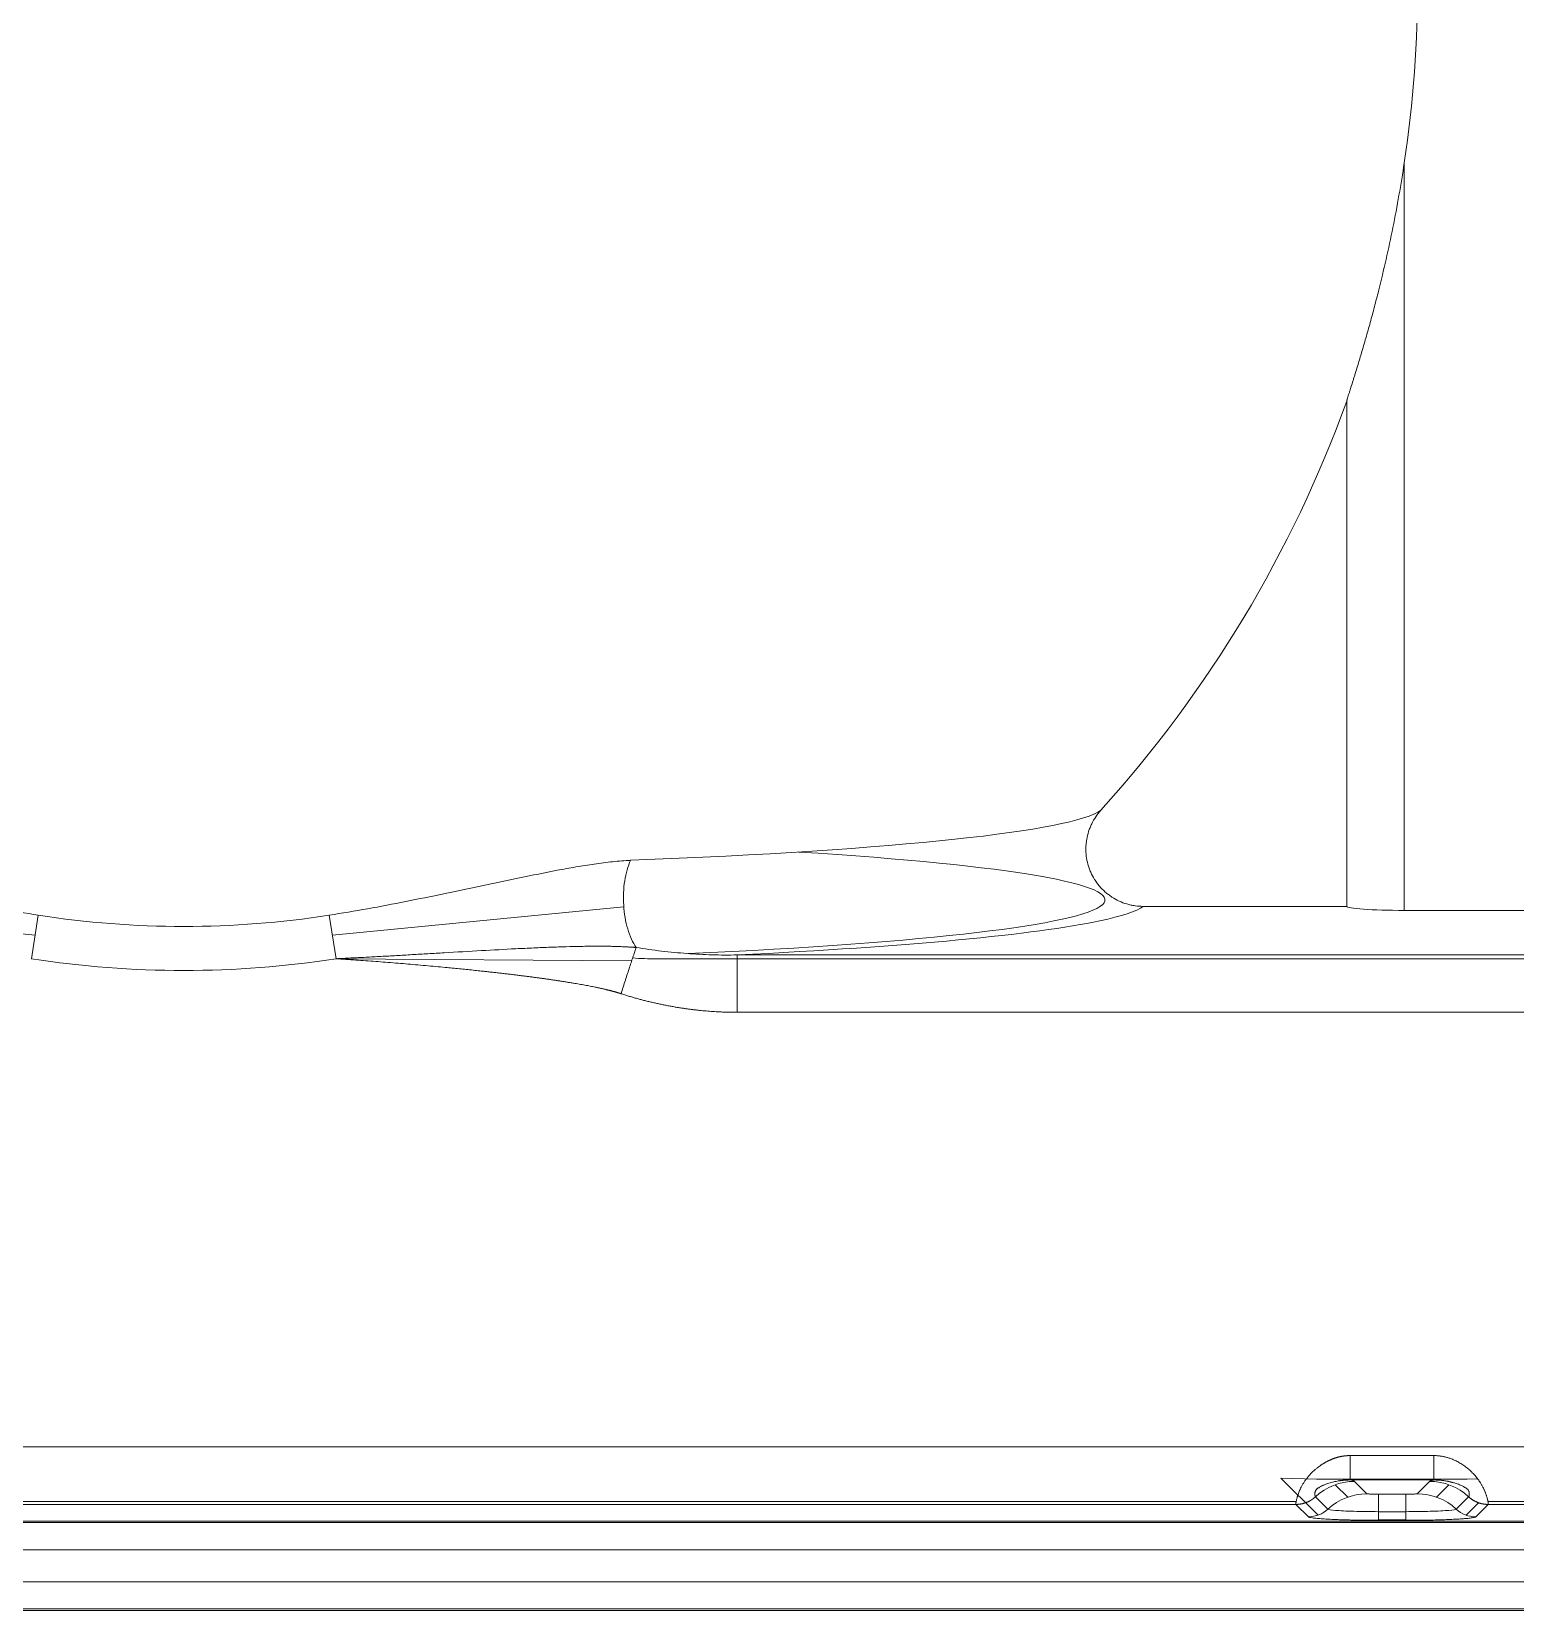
# Model space of a CAD drawing. Header units: millimetres. Extents: x 409 to 2276, y 1039 to 1674.
# Drawn here: x 1700.48 to 1726.27, y 1388.84 to 1416.27 of the extents above; entities that cross this region are included whole.
import ezdxf

# ---------------------------------------------------------------- set-up
doc = ezdxf.new("R2010")
doc.units = ezdxf.units.MM
doc.layers.add('粗实线层', color=7, linetype='Continuous', lineweight=35)

msp = doc.modelspace()

# ---------------------------------------------------------------- linework, layer by layer
at = {"layer": '粗实线层', "lineweight": 20}
for p, q in [((1724.338, 1413.99), (1724.338, 1401)), ((1723.338, 1409.848), (1723.338, 1401.07)), ((1700.544, 1400.569), (1695.479, 1401.065)), ((1700.598, 1400.917), (1700.481, 1400.161)), ((1705.654, 1400.917), (1705.772, 1400.161)), ((1710.774, 1401.061), (1705.709, 1400.569)), ((1723.338, 1401.07), (1719.803, 1401.07)), ((1726.838, 1401), (1724.338, 1401)), ((1705.775, 1400.161), (1710.911, 1400.124)), ((1711.338, 1400.161), (1729.468, 1400.161)), ((1729.468, 1400.226), (1712.744, 1400.226)), ((1729.468, 1399.229), (1712.744, 1399.229)), ((1687.467, 1391.677), (1729.468, 1391.677)), ((1724.852, 1391.527), (1723.4, 1391.527)), ((1722.194, 1391.136), (1722.815, 1391.119)), ((1722.839, 1390.491), (1722.194, 1391.136)), ((1725.431, 1391.119), (1722.815, 1391.119)), ((1723.355, 1390.806), (1723.14, 1391.021)), ((1724.852, 1391.103), (1723.4, 1391.103)), ((1723.69, 1390.864), (1723.474, 1391.079)), ((1724.778, 1391.079), (1724.563, 1390.864)), ((1725.112, 1391.021), (1724.897, 1390.806)), ((1725.431, 1391.119), (1725.613, 1391.124)), ((1638.796, 1390.728), (1722.457, 1390.728)), ((1722.796, 1390.811), (1723.011, 1390.596)), ((1723.89, 1390.854), (1724.363, 1390.854)), ((1723.89, 1390.552), (1723.89, 1390.854)), ((1725.242, 1390.596), (1725.457, 1390.811)), ((1725.629, 1390.707), (1725.414, 1390.491)), ((1725.795, 1390.728), (1729.475, 1390.728)), ((1638.797, 1390.678), (1722.456, 1390.678)), ((1722.456, 1390.678), (1722.672, 1390.462)), ((1723.89, 1390.552), (1724.363, 1390.552)), ((1725.581, 1390.462), (1725.797, 1390.678)), ((1725.797, 1390.678), (1729.468, 1390.678)), ((1631.73, 1390.386), (1729.523, 1390.386)), ((1729.523, 1390.361), (1631.73, 1390.361)), ((1724.363, 1390.413), (1723.89, 1390.413)), ((1723.89, 1390.402), (1724.363, 1390.402)), ((1631.73, 1389.886), (1729.523, 1389.886)), ((1632.091, 1389.335), (1729.162, 1389.335)), ((1729.162, 1388.861), (1632.091, 1388.861)), ((1632.091, 1388.836), (1729.162, 1388.836))]:
    msp.add_line(p, q, dxfattribs=at)
for radius, start, end in [(21.448, 351.4976, 0), (21.494, 317.867, 340.1091), (16.44, 261.1539, 278.8461), (16.44, 261.1539, 278.8461), (17.205, 261.1539, 278.8461)]:
    msp.add_arc((1703.126, 1417.161), radius, start, end, dxfattribs=at)
for centre, major_axis, ratio, start_param, end_param in [((1703.126, 1402.847), (16.011, 0), 0.069756, 5.218735, 6.18907), ((1703.126, 1401.183), (-16.011, 0), 0.069756, 2.150258, 3.981632), ((1703.126, 1401.183), (16.755, 0), 0.069756, 5.96652, 6.186275), ((1724.338, 1401.07), (-1, 0), 0.069927, 0, 1.570796), ((1703.126, 1401.183), (16.755, 0), 0.069756, 5.323749, 5.96652), ((1723.474, 1390.08), (-0.707, -0.707), 0.997262, 3.927951, 4.674933), ((1724.778, 1390.08), (0.707, -0.707), 0.997265, 1.607843, 2.354825), ((1723.69, 1389.865), (-0.707, -0.707), 0.997265, 3.92836, 4.675408), ((1724.363, 1389.855), (0, -1), 0.000036, 2.342178, 3.089227), ((1724.563, 1389.865), (0.706, -0.708), 0.997257, 1.60917, 2.356217), ((1722.672, 1390.962), (0.353, 0.354), 0.997262, 3.927931, 4.674977), ((1723.89, 1390.901), (0, 0.5), 0.000011, 2.368338, 3.141593), ((1724.363, 1390.901), (0, 0.5), 0.000104, 2.342183, 3.089221), ((1725.581, 1390.962), (-0.354, 0.354), 0.997265, 1.607881, 2.354825)]:
    msp.add_ellipse(centre, major_axis=major_axis, ratio=ratio, start_param=start_param, end_param=end_param, dxfattribs=at)
for points, degree, knots in [([(1723.338, 1409.848), (1723.338, 1409.85), (1723.339, 1409.854), (1723.342, 1409.864), (1723.343, 1409.868), (1723.345, 1409.876), (1723.346, 1409.881), (1723.351, 1409.897), (1723.355, 1409.909), (1723.363, 1409.935), (1723.367, 1409.949), (1723.374, 1409.973), (1723.377, 1409.981), (1723.382, 1409.997), (1723.385, 1410.005), (1723.393, 1410.031), (1723.398, 1410.048), (1723.415, 1410.102), (1723.427, 1410.14), (1723.446, 1410.199), (1723.452, 1410.219), (1723.465, 1410.26), (1723.471, 1410.28), (1723.49, 1410.341), (1723.503, 1410.383), (1723.541, 1410.509), (1723.567, 1410.595), (1723.619, 1410.769), (1723.645, 1410.857), (1723.684, 1410.991), (1723.696, 1411.036), (1723.722, 1411.126), (1723.734, 1411.171), (1723.772, 1411.307), (1723.796, 1411.398), (1723.844, 1411.579), (1723.868, 1411.671), (1723.937, 1411.945), (1723.98, 1412.128), (1724.064, 1412.497), (1724.104, 1412.682), (1724.179, 1413.053), (1724.214, 1413.24), (1724.279, 1413.614), (1724.31, 1413.802), (1724.338, 1413.99)], 3, [0, 0, 0, 0, 0.015625, 0.015625, 0.023438, 0.023438, 0.03125, 0.03125, 0.046875, 0.046875, 0.0625, 0.0625, 0.070313, 0.070313, 0.078125, 0.078125, 0.09375, 0.09375, 0.125, 0.125, 0.140625, 0.140625, 0.15625, 0.15625, 0.1875, 0.1875, 0.25, 0.25, 0.3125, 0.3125, 0.34375, 0.34375, 0.375, 0.375, 0.4375, 0.4375, 0.5, 0.5, 0.625, 0.625, 0.75, 0.75, 0.875, 0.875, 1, 1, 1, 1]), ([(1719.066, 1402.742), (1719.034, 1402.706), (1718.974, 1402.63), (1718.927, 1402.547), (1718.9, 1402.493), (1718.895, 1402.482), (1718.886, 1402.46), (1718.881, 1402.449), (1718.868, 1402.415), (1718.859, 1402.392), (1718.838, 1402.324), (1718.827, 1402.277), (1718.815, 1402.206), (1718.812, 1402.182), (1718.807, 1402.134), (1718.806, 1402.11), (1718.804, 1402.038), (1718.809, 1401.942), (1718.828, 1401.848), (1718.844, 1401.79), (1718.847, 1401.778), (1718.855, 1401.755), (1718.866, 1401.721), (1718.879, 1401.687), (1718.908, 1401.621), (1718.931, 1401.579), (1718.962, 1401.528), (1718.969, 1401.518), (1718.983, 1401.498), (1718.99, 1401.488), (1719.011, 1401.459), (1719.026, 1401.44), (1719.073, 1401.385), (1719.106, 1401.351), (1719.16, 1401.303), (1719.179, 1401.288), (1719.217, 1401.259), (1719.237, 1401.245), (1719.298, 1401.206), (1719.382, 1401.159), (1719.471, 1401.125), (1719.541, 1401.105), (1719.564, 1401.099), (1719.612, 1401.088), (1719.635, 1401.084), (1719.707, 1401.074), (1719.755, 1401.07), (1719.803, 1401.07)], 3, [0, 0, 0, 0, 0.0625, 0.125, 0.125, 0.140625, 0.140625, 0.15625, 0.15625, 0.1875, 0.1875, 0.25, 0.25, 0.28125, 0.28125, 0.3125, 0.3125, 0.375, 0.4375, 0.4375, 0.453125, 0.453125, 0.46875, 0.5, 0.5, 0.5625, 0.5625, 0.578125, 0.578125, 0.59375, 0.59375, 0.625, 0.625, 0.6875, 0.6875, 0.71875, 0.71875, 0.75, 0.75, 0.8125, 0.875, 0.875, 0.90625, 0.90625, 0.9375, 0.9375, 1, 1, 1, 1]), ([(1700.598, 1400.917), (1700.154, 1400.986), (1699.71, 1401.067), (1699.047, 1401.198), (1698.827, 1401.243), (1698.386, 1401.335), (1698.166, 1401.381), (1697.727, 1401.474), (1697.508, 1401.521), (1697.071, 1401.611), (1696.853, 1401.655), (1696.528, 1401.716), (1696.42, 1401.736), (1696.205, 1401.773), (1696.045, 1401.799), (1695.885, 1401.821), (1695.779, 1401.834), (1695.726, 1401.841), (1695.568, 1401.858), (1695.463, 1401.866), (1695.361, 1401.87)], 3, [0, 0, 0, 0, 0.25, 0.25, 0.375, 0.375, 0.5, 0.5, 0.625, 0.625, 0.75, 0.75, 0.8125, 0.8125, 0.875, 0.90625, 0.90625, 0.9375, 0.9375, 1, 1, 1, 1]), ([(1710.891, 1401.87), (1710.789, 1401.866), (1710.685, 1401.858), (1710.527, 1401.841), (1710.474, 1401.834), (1710.368, 1401.821), (1710.208, 1401.799), (1710.047, 1401.773), (1709.832, 1401.736), (1709.724, 1401.717), (1709.399, 1401.655), (1709.182, 1401.611), (1708.745, 1401.521), (1708.526, 1401.475), (1708.087, 1401.381), (1707.867, 1401.335), (1707.426, 1401.243), (1707.205, 1401.198), (1706.542, 1401.067), (1706.099, 1400.986), (1705.654, 1400.917)], 3, [0, 0, 0, 0, 0.0625, 0.0625, 0.09375, 0.09375, 0.125, 0.1875, 0.1875, 0.25, 0.25, 0.375, 0.375, 0.5, 0.5, 0.625, 0.625, 0.75, 0.75, 1, 1, 1, 1]), ([(1710.891, 1401.87), (1710.868, 1401.82), (1710.848, 1401.764), (1710.813, 1401.643), (1710.799, 1401.579), (1710.779, 1401.444), (1710.772, 1401.374), (1710.766, 1401.232), (1710.767, 1401.16), (1710.776, 1401.017), (1710.784, 1400.946), (1710.808, 1400.808), (1710.824, 1400.741), (1710.861, 1400.615), (1710.883, 1400.556), (1710.931, 1400.448), (1710.959, 1400.399), (1710.988, 1400.356)], 3, [0, 0, 0, 0, 0.125, 0.125, 0.25, 0.25, 0.375, 0.375, 0.5, 0.5, 0.625, 0.625, 0.75, 0.75, 0.875, 0.875, 1, 1, 1, 1]), ([(1710.987, 1400.356), (1710.982, 1400.356), (1710.971, 1400.357), (1710.954, 1400.358), (1710.938, 1400.359), (1710.923, 1400.36), (1710.907, 1400.361), (1710.892, 1400.362), (1710.872, 1400.363), (1710.845, 1400.365), (1710.809, 1400.367), (1710.77, 1400.368), (1710.729, 1400.37), (1710.689, 1400.372), (1710.65, 1400.373), (1710.614, 1400.375), (1710.58, 1400.375), (1710.519, 1400.377), (1710.429, 1400.377), (1710.304, 1400.378), (1710.168, 1400.377), (1709.99, 1400.374), (1709.767, 1400.369), (1709.496, 1400.36), (1709.204, 1400.348), (1708.803, 1400.329), (1708.284, 1400.3), (1707.774, 1400.271), (1707.372, 1400.247), (1707.095, 1400.231), (1706.823, 1400.215), (1706.555, 1400.2), (1706.29, 1400.186), (1706.03, 1400.173), (1705.858, 1400.165), (1705.772, 1400.161)], 3, [0, 0, 0, 0, 0.003397, 0.006742, 0.010013, 0.01319, 0.016269, 0.019258, 0.022167, 0.028269, 0.035367, 0.043559, 0.051726, 0.059611, 0.067154, 0.074307, 0.081038, 0.087337, 0.109517, 0.133752, 0.160054, 0.188347, 0.236519, 0.288546, 0.344447, 0.404251, 0.518233, 0.64214, 0.695609, 0.748285, 0.800179, 0.851291, 0.901629, 0.951199, 1, 1, 1, 1]), ([(1710.725, 1399.553), (1710.737, 1399.591), (1710.75, 1399.63), (1710.775, 1399.708), (1710.788, 1399.747), (1710.813, 1399.825), (1710.826, 1399.863), (1710.85, 1399.939), (1710.862, 1399.976), (1710.886, 1400.047), (1710.897, 1400.081), (1710.918, 1400.147), (1710.929, 1400.178), (1710.948, 1400.236), (1710.957, 1400.263), (1710.973, 1400.313), (1710.981, 1400.335), (1710.987, 1400.356)], 3, [0, 0, 0, 0, 0.125, 0.125, 0.25, 0.25, 0.375, 0.375, 0.5, 0.5, 0.625, 0.625, 0.75, 0.75, 0.875, 0.875, 1, 1, 1, 1]), ([(1712.744, 1400.226), (1712.6, 1400.223), (1712.455, 1400.224), (1712.163, 1400.233), (1712.017, 1400.24), (1711.723, 1400.262), (1711.576, 1400.276), (1711.282, 1400.311), (1711.134, 1400.332), (1710.988, 1400.356)], 3, [0, 0, 0, 0, 0.25, 0.25, 0.5, 0.5, 0.75, 0.75, 1, 1, 1, 1]), ([(1710.725, 1399.553), (1710.621, 1399.589), (1710.395, 1399.641), (1710.209, 1399.683), (1709.931, 1399.73), (1709.462, 1399.81), (1708.854, 1399.883), (1708.308, 1399.949), (1707.634, 1400.013), (1706.698, 1400.101), (1705.772, 1400.161)], 2, [0, 0, 0, 0.125, 0.125, 0.25, 0.25, 0.5, 0.5, 0.75, 0.75, 1, 1, 1]), ([(1712.744, 1399.229), (1712.264, 1399.229), (1711.774, 1399.304), (1711.231, 1399.387), (1710.725, 1399.553)], 2, [0, 0, 0, 0.5, 0.5, 1, 1, 1]), ([(1723.4, 1391.527), (1723.396, 1391.527), (1723.387, 1391.527), (1723.374, 1391.527), (1723.36, 1391.526), (1723.347, 1391.525), (1723.333, 1391.524), (1723.32, 1391.523), (1723.307, 1391.522), (1723.293, 1391.52), (1723.28, 1391.518), (1723.266, 1391.516), (1723.253, 1391.514), (1723.24, 1391.511), (1723.226, 1391.508), (1723.213, 1391.505), (1723.199, 1391.502), (1723.186, 1391.499), (1723.173, 1391.495), (1723.16, 1391.491), (1723.146, 1391.487), (1723.133, 1391.483), (1723.12, 1391.478), (1723.107, 1391.473), (1723.093, 1391.468), (1723.08, 1391.463), (1723.067, 1391.458), (1723.054, 1391.452), (1723.041, 1391.446), (1723.028, 1391.44), (1723.015, 1391.434), (1723.002, 1391.427), (1722.989, 1391.421), (1722.976, 1391.414), (1722.964, 1391.407), (1722.951, 1391.399), (1722.938, 1391.392), (1722.926, 1391.384), (1722.913, 1391.376), (1722.901, 1391.368), (1722.888, 1391.36), (1722.868, 1391.345), (1722.838, 1391.323), (1722.798, 1391.291), (1722.754, 1391.252), (1722.715, 1391.213), (1722.683, 1391.179), (1722.663, 1391.155), (1722.645, 1391.133), (1722.629, 1391.111), (1722.612, 1391.088), (1722.592, 1391.058), (1722.57, 1391.023), (1722.547, 1390.98), (1722.528, 1390.941), (1722.512, 1390.903), (1722.497, 1390.865), (1722.487, 1390.833), (1722.479, 1390.808), (1722.474, 1390.79), (1722.47, 1390.773), (1722.466, 1390.758), (1722.463, 1390.744), (1722.46, 1390.732), (1722.458, 1390.723), (1722.457, 1390.716), (1722.456, 1390.71), (1722.455, 1390.703), (1722.455, 1390.697), (1722.454, 1390.692), (1722.454, 1390.687), (1722.455, 1390.683), (1722.455, 1390.68), (1722.456, 1390.679), (1722.456, 1390.678)], 3, [0, 0, 0, 0, 0.007102, 0.014214, 0.021337, 0.028472, 0.035619, 0.04278, 0.049956, 0.057147, 0.064354, 0.071578, 0.07882, 0.086081, 0.093362, 0.100664, 0.107986, 0.115332, 0.1227, 0.130092, 0.137509, 0.144951, 0.15242, 0.159916, 0.16744, 0.174994, 0.182577, 0.19019, 0.197834, 0.205511, 0.21322, 0.220962, 0.22874, 0.236552, 0.244402, 0.252288, 0.260213, 0.268176, 0.276179, 0.284223, 0.292309, 0.300439, 0.325143, 0.353354, 0.385241, 0.421078, 0.44718, 0.465917, 0.476978, 0.496573, 0.514546, 0.530797, 0.563437, 0.596265, 0.628967, 0.657941, 0.691819, 0.730488, 0.750784, 0.771029, 0.791225, 0.811375, 0.831482, 0.851559, 0.863955, 0.876899, 0.89039, 0.904427, 0.919008, 0.93413, 0.94979, 0.965988, 0.982724, 1, 1, 1, 1]), ([(1723.4, 1391.527), (1723.4, 1391.471), (1723.4, 1391.416), (1723.4, 1391.315), (1723.4, 1391.27), (1723.4, 1391.193), (1723.4, 1391.162), (1723.4, 1391.118), (1723.4, 1391.106), (1723.4, 1391.103)], 3, [0, 0, 0, 0, 0.25, 0.25, 0.5, 0.5, 0.75, 0.75, 1, 1, 1, 1]), ([(1725.797, 1390.678), (1725.797, 1390.678), (1725.797, 1390.679), (1725.797, 1390.68), (1725.798, 1390.681), (1725.798, 1390.683), (1725.798, 1390.685), (1725.798, 1390.687), (1725.798, 1390.69), (1725.798, 1390.693), (1725.798, 1390.696), (1725.797, 1390.699), (1725.797, 1390.703), (1725.797, 1390.707), (1725.796, 1390.711), (1725.795, 1390.716), (1725.794, 1390.721), (1725.794, 1390.726), (1725.792, 1390.732), (1725.791, 1390.738), (1725.79, 1390.744), (1725.789, 1390.751), (1725.785, 1390.764), (1725.781, 1390.783), (1725.774, 1390.807), (1725.768, 1390.825), (1725.763, 1390.842), (1725.757, 1390.86), (1725.749, 1390.882), (1725.741, 1390.903), (1725.732, 1390.923), (1725.724, 1390.942), (1725.712, 1390.967), (1725.695, 1391), (1725.674, 1391.037), (1725.652, 1391.07), (1725.631, 1391.102), (1725.611, 1391.128), (1725.59, 1391.155), (1725.563, 1391.186), (1725.527, 1391.224), (1725.489, 1391.261), (1725.455, 1391.291), (1725.411, 1391.327), (1725.357, 1391.366), (1725.291, 1391.407), (1725.225, 1391.441), (1725.172, 1391.464), (1725.131, 1391.479), (1725.104, 1391.488), (1725.076, 1391.496), (1725.048, 1391.503), (1725.02, 1391.51), (1724.992, 1391.515), (1724.964, 1391.519), (1724.936, 1391.523), (1724.908, 1391.525), (1724.88, 1391.527), (1724.862, 1391.527), (1724.852, 1391.527)], 3, [0, 0, 0, 0, 0.008255, 0.016579, 0.024974, 0.03344, 0.041976, 0.050582, 0.059256, 0.067997, 0.076805, 0.085679, 0.094619, 0.103628, 0.112708, 0.121861, 0.13109, 0.140395, 0.149774, 0.159226, 0.168749, 0.178341, 0.188001, 0.223573, 0.250928, 0.269985, 0.280695, 0.301986, 0.321901, 0.340441, 0.357561, 0.373229, 0.387452, 0.419454, 0.451408, 0.47189, 0.495491, 0.522067, 0.531514, 0.556215, 0.595359, 0.621007, 0.645868, 0.669993, 0.713811, 0.75546, 0.795151, 0.83303, 0.848588, 0.864049, 0.87942, 0.894707, 0.909918, 0.92506, 0.94014, 0.955167, 0.970147, 0.985089, 1, 1, 1, 1]), ([(1724.852, 1391.527), (1724.852, 1391.497), (1724.852, 1391.468), (1724.852, 1391.412), (1724.852, 1391.385), (1724.852, 1391.334), (1724.852, 1391.311), (1724.852, 1391.268), (1724.852, 1391.249), (1724.852, 1391.214), (1724.852, 1391.198), (1724.852, 1391.168), (1724.852, 1391.154), (1724.852, 1391.132), (1724.852, 1391.122), (1724.852, 1391.108), (1724.852, 1391.104), (1724.852, 1391.103)], 3, [0, 0, 0, 0, 0.125, 0.125, 0.25, 0.25, 0.375, 0.375, 0.5, 0.5, 0.625, 0.625, 0.75, 0.75, 0.875, 0.875, 1, 1, 1, 1]), ([(1723.4, 1391.103), (1723.394, 1391.103), (1723.383, 1391.103), (1723.365, 1391.102), (1723.348, 1391.102), (1723.33, 1391.101), (1723.313, 1391.1), (1723.295, 1391.099), (1723.278, 1391.097), (1723.26, 1391.095), (1723.243, 1391.093), (1723.226, 1391.091), (1723.208, 1391.088), (1723.171, 1391.082), (1723.11, 1391.07), (1723.044, 1391.052), (1722.994, 1391.035), (1722.965, 1391.024), (1722.941, 1391.015), (1722.922, 1391.007), (1722.904, 1390.998), (1722.886, 1390.989), (1722.867, 1390.979), (1722.852, 1390.969), (1722.838, 1390.96), (1722.826, 1390.951), (1722.815, 1390.941), (1722.806, 1390.93), (1722.798, 1390.919), (1722.793, 1390.908), (1722.79, 1390.898), (1722.787, 1390.889), (1722.785, 1390.878), (1722.785, 1390.87), (1722.785, 1390.863), (1722.784, 1390.858), (1722.785, 1390.853), (1722.785, 1390.848), (1722.785, 1390.843), (1722.786, 1390.837), (1722.787, 1390.832), (1722.788, 1390.828), (1722.789, 1390.823), (1722.79, 1390.819), (1722.792, 1390.816), (1722.794, 1390.813), (1722.795, 1390.812), (1722.796, 1390.811)], 3, [0, 0, 0, 0, 0.015573, 0.031161, 0.046759, 0.062364, 0.077971, 0.093578, 0.109179, 0.12477, 0.140348, 0.155908, 0.171446, 0.186958, 0.25589, 0.336808, 0.369142, 0.396597, 0.419314, 0.437418, 0.451015, 0.47203, 0.490896, 0.507786, 0.522885, 0.536397, 0.553499, 0.571283, 0.590256, 0.61087, 0.630214, 0.652565, 0.678125, 0.70709, 0.721291, 0.736808, 0.753666, 0.771887, 0.791494, 0.812506, 0.834942, 0.858818, 0.884144, 0.910927, 0.939168, 0.968861, 1, 1, 1, 1]), ([(1724.852, 1391.103), (1724.851, 1391.102), (1724.847, 1391.102), (1724.841, 1391.101), (1724.836, 1391.1), (1724.832, 1391.098), (1724.827, 1391.097), (1724.823, 1391.096), (1724.819, 1391.096), (1724.815, 1391.095), (1724.811, 1391.094), (1724.808, 1391.093), (1724.804, 1391.092), (1724.801, 1391.091), (1724.798, 1391.09), (1724.796, 1391.089), (1724.793, 1391.088), (1724.791, 1391.087), (1724.789, 1391.086), (1724.787, 1391.085), (1724.785, 1391.084), (1724.783, 1391.083), (1724.782, 1391.082), (1724.78, 1391.081), (1724.779, 1391.08), (1724.778, 1391.079), (1724.778, 1391.079)], 3, [0, 0, 0, 0, 0.044182, 0.088126, 0.131834, 0.175309, 0.218552, 0.261566, 0.304355, 0.346921, 0.389268, 0.431399, 0.473316, 0.515024, 0.556525, 0.597822, 0.638918, 0.679813, 0.72051, 0.76101, 0.801316, 0.84143, 0.881353, 0.921088, 0.960637, 1, 1, 1, 1]), ([(1725.457, 1390.811), (1725.457, 1390.812), (1725.458, 1390.812), (1725.459, 1390.813), (1725.46, 1390.815), (1725.461, 1390.816), (1725.462, 1390.818), (1725.463, 1390.82), (1725.463, 1390.822), (1725.464, 1390.824), (1725.465, 1390.827), (1725.465, 1390.829), (1725.466, 1390.832), (1725.466, 1390.834), (1725.467, 1390.837), (1725.467, 1390.84), (1725.468, 1390.846), (1725.468, 1390.856), (1725.468, 1390.873), (1725.465, 1390.892), (1725.459, 1390.911), (1725.448, 1390.928), (1725.436, 1390.943), (1725.417, 1390.958), (1725.397, 1390.972), (1725.375, 1390.985), (1725.354, 1390.996), (1725.329, 1391.008), (1725.297, 1391.021), (1725.262, 1391.034), (1725.227, 1391.046), (1725.198, 1391.055), (1725.175, 1391.061), (1725.158, 1391.066), (1725.146, 1391.068), (1725.134, 1391.071), (1725.121, 1391.074), (1725.103, 1391.078), (1725.086, 1391.081), (1725.065, 1391.085), (1725.039, 1391.089), (1725.009, 1391.093), (1724.978, 1391.097), (1724.947, 1391.1), (1724.916, 1391.101), (1724.884, 1391.102), (1724.863, 1391.103), (1724.852, 1391.103)], 3, [0, 0, 0, 0, 0.016459, 0.032543, 0.048251, 0.063583, 0.078537, 0.093113, 0.107312, 0.121134, 0.134579, 0.147649, 0.160344, 0.172666, 0.184615, 0.196193, 0.207404, 0.260495, 0.303615, 0.359289, 0.401149, 0.426386, 0.449125, 0.473269, 0.500694, 0.518957, 0.540209, 0.563918, 0.594342, 0.631769, 0.663509, 0.690171, 0.711604, 0.727698, 0.738373, 0.743577, 0.759747, 0.775527, 0.790908, 0.805881, 0.833041, 0.860429, 0.888023, 0.9158, 0.943737, 0.971812, 1, 1, 1, 1]), ([(1722.456, 1390.678), (1722.46, 1390.678), (1722.467, 1390.678), (1722.478, 1390.678), (1722.489, 1390.679), (1722.5, 1390.68), (1722.511, 1390.681), (1722.522, 1390.682), (1722.532, 1390.684), (1722.543, 1390.686), (1722.553, 1390.688), (1722.563, 1390.69), (1722.573, 1390.692), (1722.583, 1390.695), (1722.593, 1390.697), (1722.603, 1390.7), (1722.613, 1390.703), (1722.622, 1390.706), (1722.631, 1390.71), (1722.641, 1390.713), (1722.65, 1390.717), (1722.658, 1390.721), (1722.667, 1390.725), (1722.676, 1390.729), (1722.684, 1390.733), (1722.692, 1390.737), (1722.7, 1390.742), (1722.708, 1390.746), (1722.715, 1390.75), (1722.722, 1390.755), (1722.73, 1390.76), (1722.737, 1390.764), (1722.743, 1390.769), (1722.75, 1390.774), (1722.756, 1390.778), (1722.763, 1390.783), (1722.769, 1390.788), (1722.774, 1390.792), (1722.78, 1390.797), (1722.786, 1390.802), (1722.791, 1390.807), (1722.794, 1390.81), (1722.796, 1390.811)], 3, [0, 0, 0, 0, 0.030448, 0.060267, 0.08947, 0.118398, 0.147214, 0.175904, 0.204455, 0.232857, 0.261095, 0.289157, 0.317032, 0.344708, 0.372173, 0.399416, 0.426425, 0.453191, 0.479701, 0.505947, 0.531918, 0.557605, 0.582998, 0.608089, 0.632869, 0.657331, 0.681465, 0.705265, 0.728723, 0.751834, 0.774589, 0.796984, 0.819013, 0.84067, 0.86195, 0.882848, 0.903361, 0.923483, 0.943212, 0.962543, 0.981473, 1, 1, 1, 1]), ([(1725.797, 1390.678), (1725.793, 1390.678), (1725.786, 1390.678), (1725.775, 1390.678), (1725.764, 1390.679), (1725.753, 1390.68), (1725.742, 1390.681), (1725.731, 1390.682), (1725.72, 1390.684), (1725.709, 1390.686), (1725.699, 1390.688), (1725.688, 1390.69), (1725.678, 1390.692), (1725.667, 1390.695), (1725.657, 1390.698), (1725.647, 1390.701), (1725.636, 1390.704), (1725.626, 1390.708), (1725.616, 1390.712), (1725.606, 1390.716), (1725.596, 1390.72), (1725.587, 1390.724), (1725.577, 1390.729), (1725.568, 1390.733), (1725.558, 1390.738), (1725.549, 1390.743), (1725.54, 1390.749), (1725.531, 1390.754), (1725.522, 1390.76), (1725.513, 1390.766), (1725.505, 1390.772), (1725.496, 1390.778), (1725.488, 1390.784), (1725.48, 1390.791), (1725.472, 1390.798), (1725.464, 1390.804), (1725.459, 1390.809), (1725.457, 1390.811)], 3, [0, 0, 0, 0, 0.029469, 0.058886, 0.088248, 0.117558, 0.146814, 0.176018, 0.205168, 0.234265, 0.263309, 0.2923, 0.321238, 0.350123, 0.378956, 0.407735, 0.436462, 0.465137, 0.493758, 0.522327, 0.550844, 0.579308, 0.607719, 0.636078, 0.664385, 0.692639, 0.720841, 0.748991, 0.777089, 0.805135, 0.833128, 0.86107, 0.88896, 0.916798, 0.944583, 0.972318, 1, 1, 1, 1]), ([(1723.011, 1390.596), (1723.019, 1390.589), (1723.11, 1390.573), (1723.441, 1390.557), (1723.742, 1390.552), (1723.89, 1390.552)], 3, [0, 0, 0, 0, 0.329402, 0.666314, 1, 1, 1, 1]), ([(1724.363, 1390.552), (1724.51, 1390.552), (1724.811, 1390.557), (1725.143, 1390.573), (1725.234, 1390.589), (1725.242, 1390.596)], 3, [0, 0, 0, 0, 0.333545, 0.670771, 1, 1, 1, 1])]:
    msp.add_open_spline(points, degree=degree, knots=knots, dxfattribs=at)
for points in [[(1711.338, 1400.161), (1711.201, 1400.159), (1711.064, 1400.163), (1710.927, 1400.173)], [(1723.474, 1391.079), (1723.472, 1391.082), (1723.463, 1391.087), (1723.439, 1391.095), (1723.415, 1391.1), (1723.4, 1391.103)], [(1723.89, 1390.854), (1723.853, 1390.854), (1723.789, 1390.855), (1723.712, 1390.859), (1723.692, 1390.862), (1723.69, 1390.864)], [(1724.563, 1390.864), (1724.561, 1390.862), (1724.541, 1390.859), (1724.463, 1390.855), (1724.399, 1390.854), (1724.363, 1390.854)], [(1722.672, 1390.462), (1722.675, 1390.459), (1722.689, 1390.453), (1722.739, 1390.444), (1722.819, 1390.434), (1722.919, 1390.427), (1723.026, 1390.42), (1723.134, 1390.415), (1723.239, 1390.411), (1723.339, 1390.409), (1723.433, 1390.406), (1723.523, 1390.405), (1723.611, 1390.403), (1723.7, 1390.402), (1723.791, 1390.402), (1723.856, 1390.402), (1723.89, 1390.402)], [(1724.363, 1390.402), (1724.417, 1390.402), (1724.529, 1390.402), (1724.709, 1390.404), (1724.886, 1390.408), (1725.044, 1390.412), (1725.172, 1390.418), (1725.275, 1390.423), (1725.356, 1390.428), (1725.418, 1390.433), (1725.467, 1390.438), (1725.505, 1390.443), (1725.534, 1390.448), (1725.556, 1390.452), (1725.573, 1390.457), (1725.579, 1390.46), (1725.581, 1390.462)]]:
    msp.add_open_spline(points, degree=3, dxfattribs=at)
msp.add_rational_spline([(1712.744, 1399.229), (1712.744, 1399.783), (1712.744, 1400.188), (1712.744, 1400.226)], [1.15516773605, 0.948285003367, 0.948277421596, 1.15514499073], degree=3, dxfattribs=at)

doc.saveas('drawing.dxf')
